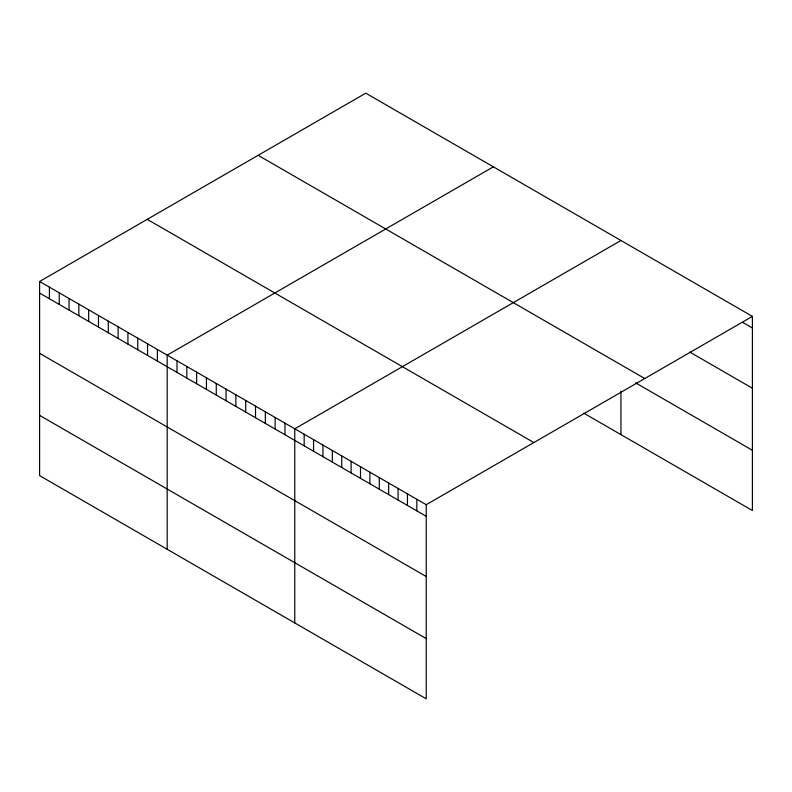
<?xml version="1.0" encoding="UTF-8"?>
<svg xmlns="http://www.w3.org/2000/svg" width="792" height="792" viewBox="0 0 792 792"><rect width="100%" height="100%" fill="white"/><g stroke="black" fill="none" stroke-linecap="round" stroke-linejoin="round"><path stroke-width="1.19" d="M39.6 281.487L426.225 504.702L426.225 698.831L39.6 475.616L39.6 281.487L365.775 93.169L752.4 316.384L752.4 510.513L583.654 413.087M493.357 166.835L167.191 355.153L167.191 549.272M620.948 240.491L294.772 428.809L294.772 622.938M426.225 504.702L752.4 316.384M743.015 322.562L752.4 327.987M689.802 352.084L752.4 388.219M258.133 155.311L644.767 378.536M635.55 382.813L752.4 450.282M147.233 219.344L533.867 442.56M39.6 293.08L426.225 516.295M39.6 353.321L426.225 576.536M39.6 415.374L426.225 638.59M620.948 391.119L620.948 434.62M416.839 499.287L416.839 510.88M407.444 493.862L407.444 505.454M398.059 488.436L398.059 500.039M388.664 483.021L388.664 494.614M379.279 477.596L379.279 489.189M369.894 472.18L369.894 483.773M360.499 466.755L360.499 478.348M351.113 461.34L351.113 472.933M341.718 455.915L341.718 467.508M332.333 450.49L332.333 462.092M322.938 445.074L322.938 456.667M313.553 439.649L313.553 451.242M304.168 434.234L304.168 445.827M284.962 423.146L284.962 434.739M275.141 417.473L275.141 429.076M265.33 411.81L265.33 423.403M255.519 406.147L255.519 417.74M245.698 400.475L245.698 412.078M235.887 394.812L235.887 406.405M226.076 389.149L226.076 400.742M216.256 383.477L216.256 395.079M206.445 377.814L206.445 389.407M196.634 372.151L196.634 383.744M186.813 366.478L186.813 378.071M177.002 360.815L177.002 372.408M157.37 349.48L157.37 361.073M147.56 343.817L147.56 355.41M137.739 338.144L137.739 349.747M127.928 332.482L127.928 344.075M118.117 326.819L118.117 338.412M108.296 321.146L108.296 332.749M98.485 315.483L98.485 327.076M88.674 309.82L88.674 321.413M78.854 304.148L78.854 315.751M69.043 298.485L69.043 310.078M59.232 292.822L59.232 304.415M49.411 287.149L49.411 298.752"/></g></svg>
